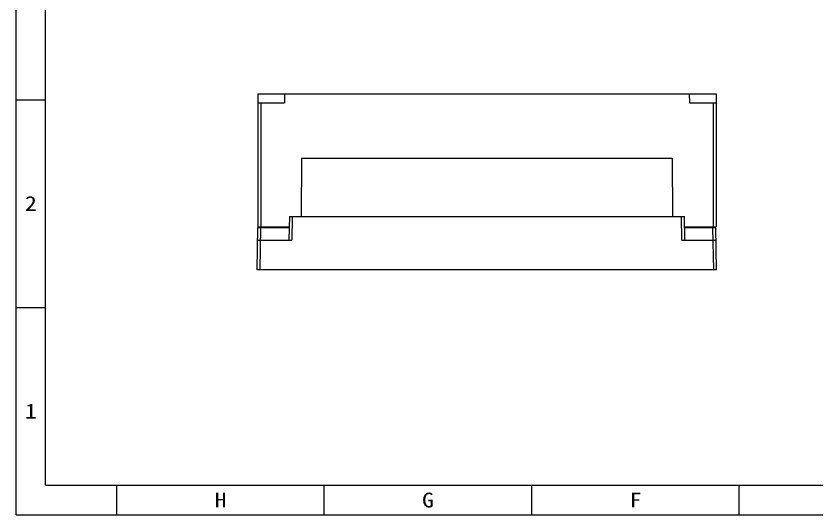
# Model space of a CAD drawing. Header units: millimetres. Extents: x -2018 to 1793, y 1393 to 1813.
# Drawn here: x 358.4 to 628.6, y 1392.7 to 1560.9 of the extents above; entities that cross this region are included whole.
import ezdxf
from ezdxf.enums import TextEntityAlignment as Align

# ---------------------------------------------------------------- set-up
doc = ezdxf.new("R2010")
doc.units = ezdxf.units.MM
doc.styles.add('TEXTSTYLE_0', font='txt', dxfattribs={"width": 0.8})

# ---------------------------------------------------------------- blocks, each defined once
blk = doc.blocks.new('SUN_6HWZ35TKK40GSGJE8VEUYAXIAKM')
at = {"color": 7, "linetype": 'Continuous'}
for p, q in [((-594, 0), (-594, 420)), ((-584, 10), (-584, 410)), ((-594, 140), (-584, 140)), ((-594, 70), (-584, 70)), ((-584, 10), (-10, 10)), ((-560, 0), (-560, 10)), ((-490, 0), (-490, 10)), ((-420, 0), (-420, 10)), ((-350, 0), (-350, 10)), ((-594, 0), (0, 0))]:
    blk.add_line(p, q, dxfattribs=at)
at = {"color": 2, "linetype": 'Continuous', "style": 'TEXTSTYLE_0'}
for s, width, p, p2 in [('2', 1.2, (-590.99, 102.5), (-586.99, 102.5)), ('1', 3.36, (-590.99, 32.5), (-586.99, 32.5)), ('H', 1.2, (-526.99, 2.53), (-522.99, 2.53)), ('G', 1.12, (-456.99, 2.53), (-452.99, 2.53)), ('F', 1.292308, (-386.99, 2.53), (-382.99, 2.53))]:
    blk.add_text(s, height=5, dxfattribs=dict(at, width=width)).set_placement(p, p2, align=Align.FIT)

msp = doc.modelspace()

# ---------------------------------------------------------------- linework, layer by layer
at = {"color": 7, "linetype": 'Continuous'}
for p, q in [((439.957, 1534.627), (439.957, 1489.828)), ((439.957, 1534.627), (594.552, 1534.627)), ((449.009, 1534.627), (448.957, 1531.627)), ((585.5, 1534.627), (585.552, 1531.627)), ((594.552, 1534.627), (594.552, 1489.828)), ((439.957, 1531.627), (448.957, 1531.627)), ((440.957, 1531.627), (440.957, 1489.828)), ((585.552, 1531.627), (594.552, 1531.627)), ((593.552, 1531.627), (593.552, 1489.828)), ((454.652, 1493.304), (454.755, 1512.927)), ((454.755, 1512.927), (579.755, 1512.927)), ((579.755, 1512.927), (579.857, 1493.304)), ((450.595, 1493.304), (450.455, 1485.304)), ((450.595, 1493.304), (583.914, 1493.304)), ((451.595, 1493.304), (451.455, 1485.304)), ((583.054, 1485.304), (582.915, 1493.304)), ((584.054, 1485.304), (583.914, 1493.304)), ((439.755, 1475.305), (440.004, 1489.604)), ((439.957, 1489.828), (450.262, 1489.828)), ((440.004, 1489.604), (450.53, 1489.604)), ((440.754, 1475.305), (441.004, 1489.604)), ((441.557, 1489.604), (441.557, 1489.828)), ((450.262, 1489.604), (450.262, 1489.828)), ((583.979, 1489.604), (594.505, 1489.604)), ((584.247, 1489.828), (594.552, 1489.828)), ((584.247, 1489.828), (584.247, 1489.604)), ((592.952, 1489.604), (592.952, 1489.828)), ((593.755, 1475.305), (593.505, 1489.604)), ((594.755, 1475.305), (594.505, 1489.604)), ((439.929, 1485.304), (451.455, 1485.304)), ((583.054, 1485.304), (594.58, 1485.304)), ((594.755, 1475.305), (439.755, 1475.305)), ((393.571, 1392.674), (952.371, 1392.674))]:
    msp.add_line(p, q, dxfattribs=at)
for centre, start, end in [((450.262, 1490.828), 270, 285.91088), ((584.247, 1490.828), 254.08912, 270)]:
    msp.add_arc(centre, 1, start, end, dxfattribs=at)

# ---------------------------------------------------------------- block references
msp.add_blockref('SUN_6HWZ35TKK40GSGJE8VEUYAXIAKM', (952.371, 1392.674))

doc.saveas('drawing.dxf')
